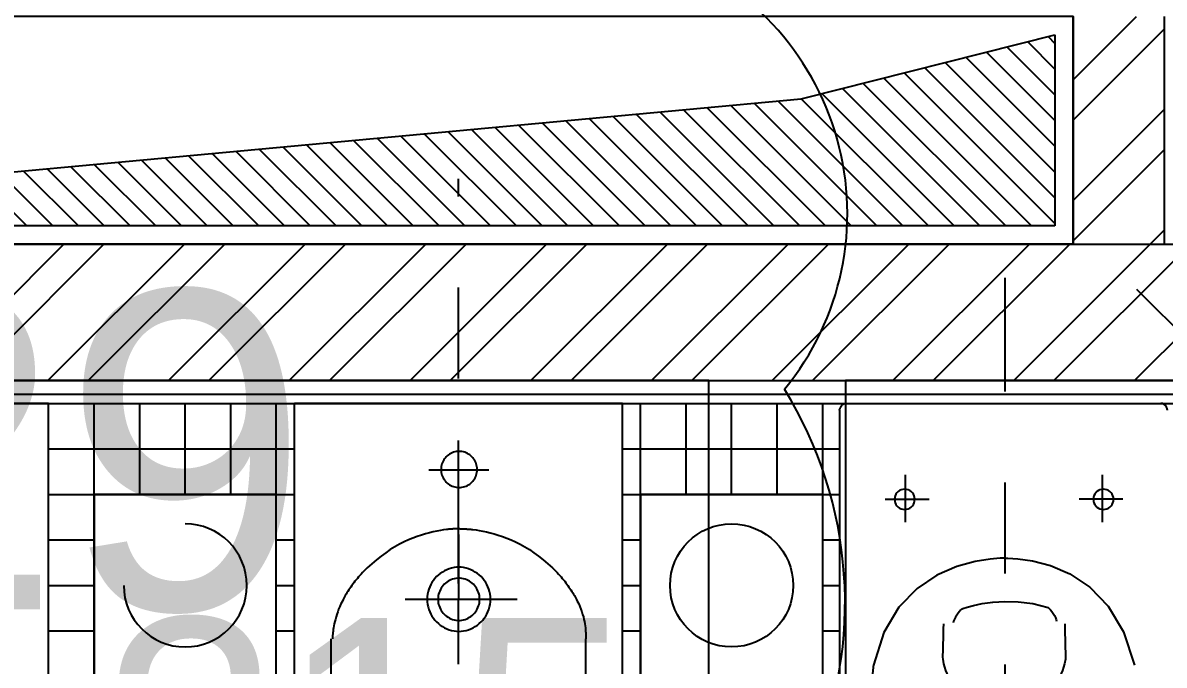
# Model space of a CAD drawing. Extents: x -1.8 to 45.6, y -22.6 to 61.5.
# Drawn here: x 28.465 to 29.718, y 12.137 to 12.843 of the extents above; entities that cross this region are included whole.
import ezdxf
from ezdxf.enums import TextEntityAlignment as Align

# ---------------------------------------------------------------- set-up
doc = ezdxf.new("R2010")
doc.units = 0
doc.header["$MEASUREMENT"] = 0
doc.linetypes.add('CENTER', pattern=[2, 1.25, -0.25, 0.25, -0.25])
doc.linetypes.add('DASHDOTX2', pattern=[50.8, 25.4, -12.7, 0, -12.7])
doc.layers.get('0').update_dxf_attribs({"linetype": 'CONTINUOUS'})
for name, color, linetype in [('A-AREAS', 6, 'CONTINUOUS'), ('A-AREAS-TXT', 6, 'CONTINUOUS'), ('A-AXIS-SANITARY', 10, 'DASHDOTX2'), ('a-dim', 3, 'CONTINUOUS'), ('A-FLOR-PFIX', 61, 'CONTINUOUS'), ('A-HATCH-WALL', 8, 'CONTINUOUS'), ('A-PROJ-TIL-BATH', 8, 'CONTINUOUS'), ('A-SECT-TILE', 12, 'CONTINUOUS'), ('a-shaft', 251, 'CONTINUOUS'), ('A-WALL', 4, 'CONTINUOUS'), ('S-2ND-3RD-4-5-6TH$0$A-SHAFT 2-3-4-5-6', 8, 'CONTINUOUS')]:
    doc.layers.add(name, color=color, linetype=linetype)
doc.styles.add('A100-STEXT', font='arial.ttf', dxfattribs={"height": 0.25})

# ---------------------------------------------------------------- blocks, each defined once
blk = doc.blocks.new('_OBLIQUE')
at = {"color": 0, "linetype": 'ByBlock'}
blk.add_line((-0.5, -0.5), (0.5, 0.5), dxfattribs=at)

msp = doc.modelspace()

# ---------------------------------------------------------------- linework, layer by layer
for p, q in [((28.76337, 12.05067), (28.76337, 12.425)), ((29.12337, 12.425), (28.76337, 12.425)), ((28.76337, 12.05067), (28.76337, 12.425)), ((29.12337, 12.425), (28.76337, 12.425)), ((29.12337, 12.05067), (29.12337, 12.425)), ((29.12337, 12.05067), (29.12337, 12.425)), ((28.94337, 12.32244), (28.94337, 12.38418)), ((28.94337, 12.32244), (28.94337, 12.38418)), ((28.97688, 12.35155), (28.91074, 12.35155)), ((28.97688, 12.35155), (28.91074, 12.35155)), ((28.94337, 12.28113), (28.94337, 12.20978)), ((28.94337, 12.28113), (28.94337, 12.20978)), ((28.88493, 12.20978), (29.00771, 12.20978)), ((28.88493, 12.20978), (29.00771, 12.20978)), ((28.94337, 12.13844), (28.94337, 12.20978)), ((28.94337, 12.13844), (28.94337, 12.20978)), ((28.8036, 12.05067), (28.8036, 12.16623)), ((28.8036, 12.05067), (28.8036, 12.16623)), ((29.08314, 12.05067), (29.08314, 12.16623)), ((29.08314, 12.05067), (29.08314, 12.16623))]:
    msp.add_line(p, q)
for points in [[(28.94406, 12.37225), (28.94243, 12.37219), (28.94084, 12.37199), (28.93929, 12.37168), (28.93779, 12.37124), (28.93634, 12.3707), (28.93494, 12.37004), (28.93361, 12.36928), (28.93235, 12.36843), (28.93115, 12.36748), (28.93004, 12.36645), (28.929, 12.36533), (28.92806, 12.36414), (28.9272, 12.36287), (28.92644, 12.36154), (28.92579, 12.36015), (28.92524, 12.35869), (28.92481, 12.35719), (28.92449, 12.35564), (28.9243, 12.35405), (28.92423, 12.35243)], [(28.94406, 12.37225), (28.94243, 12.37219), (28.94084, 12.37199), (28.93929, 12.37168), (28.93779, 12.37124), (28.93634, 12.3707), (28.93494, 12.37004), (28.93361, 12.36928), (28.93235, 12.36843), (28.93115, 12.36748), (28.93004, 12.36645), (28.929, 12.36533), (28.92806, 12.36414), (28.9272, 12.36287), (28.92644, 12.36154), (28.92579, 12.36015), (28.92524, 12.35869), (28.92481, 12.35719), (28.92449, 12.35564), (28.9243, 12.35405), (28.92423, 12.35243)], [(28.96388, 12.35243), (28.96382, 12.35405), (28.96362, 12.35564), (28.9633, 12.35719), (28.96287, 12.35869), (28.96232, 12.36015), (28.96167, 12.36154), (28.96091, 12.36287), (28.96006, 12.36414), (28.95911, 12.36533), (28.95807, 12.36645), (28.95696, 12.36748), (28.95576, 12.36843), (28.9545, 12.36928), (28.95317, 12.37004), (28.95177, 12.3707), (28.95032, 12.37124), (28.94882, 12.37168), (28.94727, 12.37199), (28.94568, 12.37219), (28.94406, 12.37225)], [(28.96388, 12.35243), (28.96382, 12.35405), (28.96362, 12.35564), (28.9633, 12.35719), (28.96287, 12.35869), (28.96232, 12.36015), (28.96167, 12.36154), (28.96091, 12.36287), (28.96006, 12.36414), (28.95911, 12.36533), (28.95807, 12.36645), (28.95696, 12.36748), (28.95576, 12.36843), (28.9545, 12.36928), (28.95317, 12.37004), (28.95177, 12.3707), (28.95032, 12.37124), (28.94882, 12.37168), (28.94727, 12.37199), (28.94568, 12.37219), (28.94406, 12.37225)], [(28.92423, 12.35243), (28.9243, 12.3508), (28.92449, 12.34921), (28.92481, 12.34766), (28.92524, 12.34616), (28.92579, 12.34471), (28.92644, 12.34332), (28.9272, 12.34199), (28.92806, 12.34072), (28.929, 12.33953), (28.93004, 12.33841), (28.93115, 12.33738), (28.93235, 12.33643), (28.93361, 12.33557), (28.93494, 12.33482), (28.93634, 12.33416), (28.93779, 12.33361), (28.93929, 12.33318), (28.94084, 12.33286), (28.94243, 12.33267), (28.94406, 12.3326)], [(28.92423, 12.35243), (28.9243, 12.3508), (28.92449, 12.34921), (28.92481, 12.34766), (28.92524, 12.34616), (28.92579, 12.34471), (28.92644, 12.34332), (28.9272, 12.34199), (28.92806, 12.34072), (28.929, 12.33953), (28.93004, 12.33841), (28.93115, 12.33738), (28.93235, 12.33643), (28.93361, 12.33557), (28.93494, 12.33482), (28.93634, 12.33416), (28.93779, 12.33361), (28.93929, 12.33318), (28.94084, 12.33286), (28.94243, 12.33267), (28.94406, 12.3326)], [(28.94406, 12.3326), (28.94568, 12.33267), (28.94727, 12.33286), (28.94882, 12.33318), (28.95032, 12.33361), (28.95177, 12.33416), (28.95317, 12.33482), (28.9545, 12.33557), (28.95576, 12.33643), (28.95696, 12.33738), (28.95807, 12.33841), (28.95911, 12.33953), (28.96006, 12.34072), (28.96091, 12.34199), (28.96167, 12.34332), (28.96232, 12.34471), (28.96287, 12.34616), (28.9633, 12.34766), (28.96362, 12.34921), (28.96382, 12.3508), (28.96388, 12.35243)], [(28.94406, 12.3326), (28.94568, 12.33267), (28.94727, 12.33286), (28.94882, 12.33318), (28.95032, 12.33361), (28.95177, 12.33416), (28.95317, 12.33482), (28.9545, 12.33557), (28.95576, 12.33643), (28.95696, 12.33738), (28.95807, 12.33841), (28.95911, 12.33953), (28.96006, 12.34072), (28.96091, 12.34199), (28.96167, 12.34332), (28.96232, 12.34471), (28.96287, 12.34616), (28.9633, 12.34766), (28.96362, 12.34921), (28.96382, 12.3508), (28.96388, 12.35243)], [(28.93044, 12.28642), (28.9271, 12.28599), (28.92352, 12.28544), (28.91974, 12.28476), (28.91576, 12.28393), (28.91159, 12.28293), (28.90727, 12.28175), (28.90279, 12.28039), (28.89818, 12.27882), (28.89345, 12.27703), (28.88862, 12.27501), (28.8837, 12.27275), (28.87871, 12.27023), (28.87366, 12.26743), (28.86857, 12.26435), (28.86346, 12.26097), (28.85834, 12.25728), (28.85322, 12.25326), (28.84813, 12.2489), (28.84307, 12.24419), (28.83806, 12.23911)], [(28.93044, 12.28642), (28.9271, 12.28599), (28.92352, 12.28544), (28.91974, 12.28476), (28.91576, 12.28393), (28.91159, 12.28293), (28.90727, 12.28175), (28.90279, 12.28039), (28.89818, 12.27882), (28.89345, 12.27703), (28.88862, 12.27501), (28.8837, 12.27275), (28.87871, 12.27023), (28.87366, 12.26743), (28.86857, 12.26435), (28.86346, 12.26097), (28.85834, 12.25728), (28.85322, 12.25326), (28.84813, 12.2489), (28.84307, 12.24419), (28.83806, 12.23911)], [(28.9449, 12.28713), (28.94467, 12.28714), (28.94438, 12.28715), (28.94403, 12.28716), (28.94362, 12.28717), (28.94316, 12.28718), (28.94265, 12.28718), (28.94209, 12.28718), (28.94147, 12.28717), (28.9408, 12.28716), (28.94009, 12.28714), (28.93932, 12.28711), (28.93851, 12.28708), (28.93766, 12.28703), (28.93675, 12.28698), (28.93581, 12.28692), (28.93482, 12.28684), (28.93378, 12.28676), (28.93271, 12.28666), (28.9316, 12.28654), (28.93044, 12.28642)], [(28.9449, 12.28713), (28.94467, 12.28714), (28.94438, 12.28715), (28.94403, 12.28716), (28.94362, 12.28717), (28.94316, 12.28718), (28.94265, 12.28718), (28.94209, 12.28718), (28.94147, 12.28717), (28.9408, 12.28716), (28.94009, 12.28714), (28.93932, 12.28711), (28.93851, 12.28708), (28.93766, 12.28703), (28.93675, 12.28698), (28.93581, 12.28692), (28.93482, 12.28684), (28.93378, 12.28676), (28.93271, 12.28666), (28.9316, 12.28654), (28.93044, 12.28642)], [(28.9449, 12.28713), (28.94514, 12.28714), (28.94543, 12.28715), (28.94578, 12.28716), (28.94618, 12.28717), (28.94664, 12.28718), (28.94715, 12.28718), (28.94772, 12.28718), (28.94833, 12.28717), (28.949, 12.28716), (28.94971, 12.28714), (28.95048, 12.28711), (28.95129, 12.28708), (28.95215, 12.28703), (28.95305, 12.28698), (28.954, 12.28692), (28.95499, 12.28684), (28.95602, 12.28676), (28.95709, 12.28666), (28.95821, 12.28654), (28.95936, 12.28642)], [(28.9449, 12.28713), (28.94514, 12.28714), (28.94543, 12.28715), (28.94578, 12.28716), (28.94618, 12.28717), (28.94664, 12.28718), (28.94715, 12.28718), (28.94772, 12.28718), (28.94833, 12.28717), (28.949, 12.28716), (28.94971, 12.28714), (28.95048, 12.28711), (28.95129, 12.28708), (28.95215, 12.28703), (28.95305, 12.28698), (28.954, 12.28692), (28.95499, 12.28684), (28.95602, 12.28676), (28.95709, 12.28666), (28.95821, 12.28654), (28.95936, 12.28642)], [(28.95936, 12.28642), (28.96271, 12.28599), (28.96628, 12.28544), (28.97006, 12.28476), (28.97405, 12.28393), (28.97821, 12.28293), (28.98254, 12.28175), (28.98701, 12.28039), (28.99162, 12.27882), (28.99635, 12.27703), (29.00118, 12.27501), (29.0061, 12.27275), (29.01109, 12.27023), (29.01614, 12.26743), (29.02123, 12.26435), (29.02634, 12.26097), (29.03147, 12.25728), (29.03658, 12.25326), (29.04168, 12.2489), (29.04674, 12.24419), (29.05174, 12.23911)], [(28.95936, 12.28642), (28.96271, 12.28599), (28.96628, 12.28544), (28.97006, 12.28476), (28.97405, 12.28393), (28.97821, 12.28293), (28.98254, 12.28175), (28.98701, 12.28039), (28.99162, 12.27882), (28.99635, 12.27703), (29.00118, 12.27501), (29.0061, 12.27275), (29.01109, 12.27023), (29.01614, 12.26743), (29.02123, 12.26435), (29.02634, 12.26097), (29.03147, 12.25728), (29.03658, 12.25326), (29.04168, 12.2489), (29.04674, 12.24419), (29.05174, 12.23911)], [(28.83806, 12.23911), (28.83657, 12.23751), (28.83512, 12.23591), (28.83372, 12.23431), (28.83235, 12.23271), (28.83103, 12.23111), (28.82976, 12.22952), (28.82852, 12.22793), (28.82732, 12.22635), (28.82616, 12.22477), (28.82505, 12.2232), (28.82397, 12.22163), (28.82293, 12.22007), (28.82192, 12.21851), (28.82096, 12.21697), (28.82002, 12.21543), (28.81913, 12.2139), (28.81827, 12.21238), (28.81744, 12.21087), (28.81665, 12.20937), (28.81589, 12.20788)], [(28.83806, 12.23911), (28.83657, 12.23751), (28.83512, 12.23591), (28.83372, 12.23431), (28.83235, 12.23271), (28.83103, 12.23111), (28.82976, 12.22952), (28.82852, 12.22793), (28.82732, 12.22635), (28.82616, 12.22477), (28.82505, 12.2232), (28.82397, 12.22163), (28.82293, 12.22007), (28.82192, 12.21851), (28.82096, 12.21697), (28.82002, 12.21543), (28.81913, 12.2139), (28.81827, 12.21238), (28.81744, 12.21087), (28.81665, 12.20937), (28.81589, 12.20788)], [(28.94425, 12.245), (28.94136, 12.24489), (28.93853, 12.24454), (28.93578, 12.24398), (28.93311, 12.24321), (28.93054, 12.24224), (28.92806, 12.24107), (28.92569, 12.23973), (28.92344, 12.23821), (28.92132, 12.23653), (28.91934, 12.23469), (28.9175, 12.2327), (28.91582, 12.23058), (28.9143, 12.22833), (28.91295, 12.22597), (28.91179, 12.22349), (28.91082, 12.22091), (28.91005, 12.21824), (28.90948, 12.21549), (28.90914, 12.21267), (28.90902, 12.20978)], [(28.94425, 12.245), (28.94136, 12.24489), (28.93853, 12.24454), (28.93578, 12.24398), (28.93311, 12.24321), (28.93054, 12.24224), (28.92806, 12.24107), (28.92569, 12.23973), (28.92344, 12.23821), (28.92132, 12.23653), (28.91934, 12.23469), (28.9175, 12.2327), (28.91582, 12.23058), (28.9143, 12.22833), (28.91295, 12.22597), (28.91179, 12.22349), (28.91082, 12.22091), (28.91005, 12.21824), (28.90948, 12.21549), (28.90914, 12.21267), (28.90902, 12.20978)], [(28.94425, 12.23305), (28.94234, 12.23298), (28.94047, 12.23275), (28.93865, 12.23238), (28.93689, 12.23187), (28.93519, 12.23122), (28.93355, 12.23046), (28.93199, 12.22957), (28.9305, 12.22856), (28.9291, 12.22745), (28.92779, 12.22624), (28.92658, 12.22493), (28.92546, 12.22352), (28.92446, 12.22204), (28.92357, 12.22048), (28.9228, 12.21884), (28.92216, 12.21714), (28.92165, 12.21537), (28.92128, 12.21356), (28.92105, 12.21169), (28.92097, 12.20978)], [(28.94425, 12.23305), (28.94234, 12.23298), (28.94047, 12.23275), (28.93865, 12.23238), (28.93689, 12.23187), (28.93519, 12.23122), (28.93355, 12.23046), (28.93199, 12.22957), (28.9305, 12.22856), (28.9291, 12.22745), (28.92779, 12.22624), (28.92658, 12.22493), (28.92546, 12.22352), (28.92446, 12.22204), (28.92357, 12.22048), (28.9228, 12.21884), (28.92216, 12.21714), (28.92165, 12.21537), (28.92128, 12.21356), (28.92105, 12.21169), (28.92097, 12.20978)], [(28.97859, 12.20978), (28.97848, 12.21267), (28.97813, 12.21549), (28.97757, 12.21824), (28.9768, 12.22091), (28.97582, 12.22349), (28.97466, 12.22597), (28.97331, 12.22833), (28.9718, 12.23058), (28.97011, 12.2327), (28.96828, 12.23469), (28.96629, 12.23653), (28.96417, 12.23821), (28.96192, 12.23973), (28.95956, 12.24107), (28.95708, 12.24224), (28.9545, 12.24321), (28.95183, 12.24398), (28.94908, 12.24454), (28.94626, 12.24489), (28.94337, 12.245)], [(28.97859, 12.20978), (28.97848, 12.21267), (28.97813, 12.21549), (28.97757, 12.21824), (28.9768, 12.22091), (28.97582, 12.22349), (28.97466, 12.22597), (28.97331, 12.22833), (28.9718, 12.23058), (28.97011, 12.2327), (28.96828, 12.23469), (28.96629, 12.23653), (28.96417, 12.23821), (28.96192, 12.23973), (28.95956, 12.24107), (28.95708, 12.24224), (28.9545, 12.24321), (28.95183, 12.24398), (28.94908, 12.24454), (28.94626, 12.24489), (28.94337, 12.245)], [(28.96664, 12.20978), (28.96656, 12.21169), (28.96634, 12.21356), (28.96596, 12.21537), (28.96545, 12.21714), (28.96481, 12.21884), (28.96404, 12.22048), (28.96315, 12.22204), (28.96215, 12.22352), (28.96104, 12.22493), (28.95982, 12.22624), (28.95851, 12.22745), (28.95711, 12.22856), (28.95563, 12.22957), (28.95406, 12.23046), (28.95243, 12.23122), (28.95072, 12.23187), (28.94896, 12.23238), (28.94714, 12.23275), (28.94528, 12.23298), (28.94337, 12.23305)], [(28.96664, 12.20978), (28.96656, 12.21169), (28.96634, 12.21356), (28.96596, 12.21537), (28.96545, 12.21714), (28.96481, 12.21884), (28.96404, 12.22048), (28.96315, 12.22204), (28.96215, 12.22352), (28.96104, 12.22493), (28.95982, 12.22624), (28.95851, 12.22745), (28.95711, 12.22856), (28.95563, 12.22957), (28.95406, 12.23046), (28.95243, 12.23122), (28.95072, 12.23187), (28.94896, 12.23238), (28.94714, 12.23275), (28.94528, 12.23298), (28.94337, 12.23305)], [(29.05174, 12.23911), (29.05323, 12.23751), (29.05468, 12.23591), (29.05609, 12.23431), (29.05745, 12.23271), (29.05877, 12.23111), (29.06005, 12.22952), (29.06129, 12.22793), (29.06248, 12.22635), (29.06364, 12.22477), (29.06476, 12.2232), (29.06584, 12.22163), (29.06688, 12.22007), (29.06788, 12.21851), (29.06885, 12.21697), (29.06978, 12.21543), (29.07067, 12.2139), (29.07153, 12.21238), (29.07236, 12.21087), (29.07315, 12.20937), (29.07391, 12.20788)], [(29.05174, 12.23911), (29.05323, 12.23751), (29.05468, 12.23591), (29.05609, 12.23431), (29.05745, 12.23271), (29.05877, 12.23111), (29.06005, 12.22952), (29.06129, 12.22793), (29.06248, 12.22635), (29.06364, 12.22477), (29.06476, 12.2232), (29.06584, 12.22163), (29.06688, 12.22007), (29.06788, 12.21851), (29.06885, 12.21697), (29.06978, 12.21543), (29.07067, 12.2139), (29.07153, 12.21238), (29.07236, 12.21087), (29.07315, 12.20937), (29.07391, 12.20788)], [(28.81589, 12.20788), (28.8144, 12.20477), (28.81304, 12.20172), (28.81183, 12.19875), (28.81075, 12.19586), (28.80979, 12.19306), (28.80894, 12.19035), (28.80821, 12.18775), (28.80758, 12.18525), (28.80703, 12.18287), (28.80658, 12.18061), (28.8062, 12.17848), (28.8059, 12.17648), (28.80566, 12.17463), (28.80547, 12.17293), (28.80534, 12.17138), (28.80524, 12.17), (28.80518, 12.16878), (28.80515, 12.16774), (28.80513, 12.16689), (28.80513, 12.16623)], [(28.81589, 12.20788), (28.8144, 12.20477), (28.81304, 12.20172), (28.81183, 12.19875), (28.81075, 12.19586), (28.80979, 12.19306), (28.80894, 12.19035), (28.80821, 12.18775), (28.80758, 12.18525), (28.80703, 12.18287), (28.80658, 12.18061), (28.8062, 12.17848), (28.8059, 12.17648), (28.80566, 12.17463), (28.80547, 12.17293), (28.80534, 12.17138), (28.80524, 12.17), (28.80518, 12.16878), (28.80515, 12.16774), (28.80513, 12.16689), (28.80513, 12.16623)], [(28.90902, 12.20978), (28.90914, 12.20689), (28.90948, 12.20407), (28.91005, 12.20132), (28.91082, 12.19865), (28.91179, 12.19607), (28.91295, 12.19359), (28.9143, 12.19123), (28.91582, 12.18898), (28.9175, 12.18686), (28.91934, 12.18487), (28.92132, 12.18304), (28.92344, 12.18135), (28.92569, 12.17983), (28.92806, 12.17849), (28.93054, 12.17732), (28.93311, 12.17635), (28.93578, 12.17558), (28.93853, 12.17502), (28.94136, 12.17467), (28.94425, 12.17456)], [(28.90902, 12.20978), (28.90914, 12.20689), (28.90948, 12.20407), (28.91005, 12.20132), (28.91082, 12.19865), (28.91179, 12.19607), (28.91295, 12.19359), (28.9143, 12.19123), (28.91582, 12.18898), (28.9175, 12.18686), (28.91934, 12.18487), (28.92132, 12.18304), (28.92344, 12.18135), (28.92569, 12.17983), (28.92806, 12.17849), (28.93054, 12.17732), (28.93311, 12.17635), (28.93578, 12.17558), (28.93853, 12.17502), (28.94136, 12.17467), (28.94425, 12.17456)], [(28.92097, 12.20978), (28.92105, 12.20787), (28.92128, 12.20601), (28.92165, 12.20419), (28.92216, 12.20242), (28.9228, 12.20072), (28.92357, 12.19909), (28.92446, 12.19752), (28.92546, 12.19604), (28.92658, 12.19463), (28.92779, 12.19332), (28.9291, 12.19211), (28.9305, 12.191), (28.93199, 12.18999), (28.93355, 12.18911), (28.93519, 12.18834), (28.93689, 12.18769), (28.93865, 12.18718), (28.94047, 12.18681), (28.94234, 12.18658), (28.94425, 12.18651)], [(28.92097, 12.20978), (28.92105, 12.20787), (28.92128, 12.20601), (28.92165, 12.20419), (28.92216, 12.20242), (28.9228, 12.20072), (28.92357, 12.19909), (28.92446, 12.19752), (28.92546, 12.19604), (28.92658, 12.19463), (28.92779, 12.19332), (28.9291, 12.19211), (28.9305, 12.191), (28.93199, 12.18999), (28.93355, 12.18911), (28.93519, 12.18834), (28.93689, 12.18769), (28.93865, 12.18718), (28.94047, 12.18681), (28.94234, 12.18658), (28.94425, 12.18651)], [(28.94337, 12.18651), (28.94528, 12.18658), (28.94714, 12.18681), (28.94896, 12.18718), (28.95072, 12.18769), (28.95243, 12.18834), (28.95406, 12.18911), (28.95563, 12.18999), (28.95711, 12.191), (28.95851, 12.19211), (28.95982, 12.19332), (28.96104, 12.19463), (28.96215, 12.19604), (28.96315, 12.19752), (28.96404, 12.19909), (28.96481, 12.20072), (28.96545, 12.20242), (28.96596, 12.20419), (28.96634, 12.20601), (28.96656, 12.20787), (28.96664, 12.20978)], [(28.94337, 12.17456), (28.94626, 12.17467), (28.94908, 12.17502), (28.95183, 12.17558), (28.9545, 12.17635), (28.95708, 12.17732), (28.95956, 12.17849), (28.96192, 12.17983), (28.96417, 12.18135), (28.96629, 12.18304), (28.96828, 12.18487), (28.97011, 12.18686), (28.9718, 12.18898), (28.97331, 12.19123), (28.97466, 12.19359), (28.97582, 12.19607), (28.9768, 12.19865), (28.97757, 12.20132), (28.97813, 12.20407), (28.97848, 12.20689), (28.97859, 12.20978)], [(28.94337, 12.18651), (28.94528, 12.18658), (28.94714, 12.18681), (28.94896, 12.18718), (28.95072, 12.18769), (28.95243, 12.18834), (28.95406, 12.18911), (28.95563, 12.18999), (28.95711, 12.191), (28.95851, 12.19211), (28.95982, 12.19332), (28.96104, 12.19463), (28.96215, 12.19604), (28.96315, 12.19752), (28.96404, 12.19909), (28.96481, 12.20072), (28.96545, 12.20242), (28.96596, 12.20419), (28.96634, 12.20601), (28.96656, 12.20787), (28.96664, 12.20978)], [(28.94337, 12.17456), (28.94626, 12.17467), (28.94908, 12.17502), (28.95183, 12.17558), (28.9545, 12.17635), (28.95708, 12.17732), (28.95956, 12.17849), (28.96192, 12.17983), (28.96417, 12.18135), (28.96629, 12.18304), (28.96828, 12.18487), (28.97011, 12.18686), (28.9718, 12.18898), (28.97331, 12.19123), (28.97466, 12.19359), (28.97582, 12.19607), (28.9768, 12.19865), (28.97757, 12.20132), (28.97813, 12.20407), (28.97848, 12.20689), (28.97859, 12.20978)], [(29.07391, 12.20788), (29.0754, 12.20477), (29.07672, 12.20172), (29.07788, 12.19875), (29.0789, 12.19586), (29.07978, 12.19306), (29.08053, 12.19035), (29.08116, 12.18775), (29.08169, 12.18525), (29.08212, 12.18287), (29.08246, 12.18061), (29.08272, 12.17848), (29.08291, 12.17648), (29.08304, 12.17463), (29.08313, 12.17293), (29.08317, 12.17138), (29.08319, 12.17), (29.08318, 12.16878), (29.08317, 12.16774), (29.08315, 12.16689), (29.08314, 12.16623)], [(29.07391, 12.20788), (29.0754, 12.20477), (29.07672, 12.20172), (29.07788, 12.19875), (29.0789, 12.19586), (29.07978, 12.19306), (29.08053, 12.19035), (29.08116, 12.18775), (29.08169, 12.18525), (29.08212, 12.18287), (29.08246, 12.18061), (29.08272, 12.17848), (29.08291, 12.17648), (29.08304, 12.17463), (29.08313, 12.17293), (29.08317, 12.17138), (29.08319, 12.17), (29.08318, 12.16878), (29.08317, 12.16774), (29.08315, 12.16689), (29.08314, 12.16623)]]:
    msp.add_lwpolyline(points)
for points in [[(28.54337, 12.125), (28.74337, 12.125), (28.74337, 12.325), (28.54337, 12.325)], [(28.54337, 12.125), (28.74337, 12.125), (28.74337, 12.325), (28.54337, 12.325)], [(29.14337, 12.125), (29.34337, 12.125), (29.34337, 12.325), (29.14337, 12.325)], [(29.14337, 12.125), (29.34337, 12.125), (29.34337, 12.325), (29.14337, 12.325)]]:
    msp.add_lwpolyline(points, close=True)
for points in [[(29.36196, 12.4176, 0), (29.362, 12.41785, 0), (29.36215, 12.41853, 0), (29.36244, 12.41952, 0), (29.36291, 12.42068, 0), (29.36361, 12.42191, 0), (29.36456, 12.42308, 0), (29.36582, 12.42407, 0), (29.3674, 12.42475, 0), (29.36936, 12.425, 0)], [(29.36196, 12.4176, 0), (29.362, 12.41785, 0), (29.36215, 12.41853, 0), (29.36244, 12.41952, 0), (29.36291, 12.42068, 0), (29.36361, 12.42191, 0), (29.36456, 12.42308, 0), (29.36582, 12.42407, 0), (29.3674, 12.42475, 0), (29.36936, 12.425, 0)], [(29.36936, 12.425, 0), (29.3812, 12.425, 0), (29.41293, 12.425, 0), (29.45886, 12.425, 0), (29.51331, 12.425, 0), (29.57061, 12.425, 0), (29.62506, 12.425, 0), (29.671, 12.425, 0), (29.70272, 12.425, 0), (29.71456, 12.425, 0)], [(29.36936, 12.425, 0), (29.3812, 12.425, 0), (29.41293, 12.425, 0), (29.45886, 12.425, 0), (29.51331, 12.425, 0), (29.57061, 12.425, 0), (29.62506, 12.425, 0), (29.671, 12.425, 0), (29.70272, 12.425, 0), (29.71456, 12.425, 0)], [(29.72196, 12.4176, 0), (29.72192, 12.41785, 0), (29.72177, 12.41853, 0), (29.72148, 12.41952, 0), (29.72101, 12.42068, 0), (29.72031, 12.42191, 0), (29.71936, 12.42308, 0), (29.7181, 12.42407, 0), (29.71652, 12.42475, 0), (29.71456, 12.425, 0)], [(29.72196, 12.4176, 0), (29.72192, 12.41785, 0), (29.72177, 12.41853, 0), (29.72148, 12.41952, 0), (29.72101, 12.42068, 0), (29.72031, 12.42191, 0), (29.71936, 12.42308, 0), (29.7181, 12.42407, 0), (29.71652, 12.42475, 0), (29.71456, 12.425, 0)], [(29.36196, 12.4176, 0), (29.36196, 12.40523, 0), (29.36196, 12.37208, 0), (29.36196, 12.32408, 0), (29.36196, 12.26718, 0), (29.36196, 12.20731, 0), (29.36196, 12.15041, 0), (29.36196, 12.10241, 0), (29.36196, 12.06926, 0), (29.36196, 12.05689, 0)], [(29.36196, 12.4176, 0), (29.36196, 12.40523, 0), (29.36196, 12.37208, 0), (29.36196, 12.32408, 0), (29.36196, 12.26718, 0), (29.36196, 12.20731, 0), (29.36196, 12.15041, 0), (29.36196, 12.10241, 0), (29.36196, 12.06926, 0), (29.36196, 12.05689, 0)], [(29.43428, 12.29467, 0), (29.43428, 12.29645, 0), (29.43428, 12.30121, 0), (29.43428, 12.3081, 0), (29.43428, 12.31628, 0), (29.43428, 12.32488, 0), (29.43428, 12.33305, 0), (29.43428, 12.33994, 0), (29.43428, 12.34471, 0), (29.43428, 12.34648, 0)], [(29.43428, 12.29467, 0), (29.43428, 12.29645, 0), (29.43428, 12.30121, 0), (29.43428, 12.3081, 0), (29.43428, 12.31628, 0), (29.43428, 12.32488, 0), (29.43428, 12.33305, 0), (29.43428, 12.33994, 0), (29.43428, 12.34471, 0), (29.43428, 12.34648, 0)], [(29.65078, 12.29467, 0), (29.65078, 12.29645, 0), (29.65078, 12.30121, 0), (29.65078, 12.3081, 0), (29.65078, 12.31628, 0), (29.65078, 12.32488, 0), (29.65078, 12.33305, 0), (29.65078, 12.33994, 0), (29.65078, 12.34471, 0), (29.65078, 12.34648, 0)], [(29.65078, 12.29467, 0), (29.65078, 12.29645, 0), (29.65078, 12.30121, 0), (29.65078, 12.3081, 0), (29.65078, 12.31628, 0), (29.65078, 12.32488, 0), (29.65078, 12.33305, 0), (29.65078, 12.33994, 0), (29.65078, 12.34471, 0), (29.65078, 12.34648, 0)], [(29.43335, 12.33075, 0), (29.43136, 12.33057, 0), (29.42948, 12.33006, 0), (29.42775, 12.32924, 0), (29.4262, 12.32814, 0), (29.42486, 12.3268, 0), (29.42377, 12.32525, 0), (29.42295, 12.32352, 0), (29.42243, 12.32165, 0), (29.42225, 12.31965, 0), (29.42225, 12.31965, 0), (29.42243, 12.31766, 0), (29.42295, 12.31578, 0), (29.42377, 12.31405, 0), (29.42486, 12.3125, 0), (29.4262, 12.31116, 0), (29.42775, 12.31006, 0), (29.42948, 12.30924, 0), (29.43136, 12.30873, 0), (29.43335, 12.30855, 0), (29.43335, 12.30855, 0), (29.43535, 12.30873, 0), (29.43723, 12.30924, 0), (29.43896, 12.31006, 0), (29.44051, 12.31116, 0), (29.44185, 12.3125, 0), (29.44294, 12.31405, 0), (29.44376, 12.31578, 0), (29.44428, 12.31766, 0), (29.44446, 12.31965, 0), (29.44446, 12.31965, 0), (29.44428, 12.32165, 0), (29.44376, 12.32352, 0), (29.44294, 12.32525, 0), (29.44185, 12.3268, 0), (29.44051, 12.32814, 0), (29.43896, 12.32924, 0), (29.43723, 12.33006, 0), (29.43535, 12.33057, 0), (29.43335, 12.33075, 0)], [(29.43335, 12.33075, 0), (29.43136, 12.33057, 0), (29.42948, 12.33006, 0), (29.42775, 12.32924, 0), (29.4262, 12.32814, 0), (29.42486, 12.3268, 0), (29.42377, 12.32525, 0), (29.42295, 12.32352, 0), (29.42243, 12.32165, 0), (29.42225, 12.31965, 0), (29.42225, 12.31965, 0), (29.42243, 12.31766, 0), (29.42295, 12.31578, 0), (29.42377, 12.31405, 0), (29.42486, 12.3125, 0), (29.4262, 12.31116, 0), (29.42775, 12.31006, 0), (29.42948, 12.30924, 0), (29.43136, 12.30873, 0), (29.43335, 12.30855, 0), (29.43335, 12.30855, 0), (29.43535, 12.30873, 0), (29.43723, 12.30924, 0), (29.43896, 12.31006, 0), (29.44051, 12.31116, 0), (29.44185, 12.3125, 0), (29.44294, 12.31405, 0), (29.44376, 12.31578, 0), (29.44428, 12.31766, 0), (29.44446, 12.31965, 0), (29.44446, 12.31965, 0), (29.44428, 12.32165, 0), (29.44376, 12.32352, 0), (29.44294, 12.32525, 0), (29.44185, 12.3268, 0), (29.44051, 12.32814, 0), (29.43896, 12.32924, 0), (29.43723, 12.33006, 0), (29.43535, 12.33057, 0), (29.43335, 12.33075, 0)], [(29.6517, 12.33075, 0), (29.64971, 12.33057, 0), (29.64783, 12.33006, 0), (29.6461, 12.32924, 0), (29.64455, 12.32814, 0), (29.64321, 12.3268, 0), (29.64212, 12.32525, 0), (29.6413, 12.32352, 0), (29.64078, 12.32165, 0), (29.6406, 12.31965, 0), (29.6406, 12.31965, 0), (29.64078, 12.31766, 0), (29.6413, 12.31578, 0), (29.64212, 12.31405, 0), (29.64321, 12.3125, 0), (29.64455, 12.31116, 0), (29.6461, 12.31006, 0), (29.64783, 12.30924, 0), (29.64971, 12.30873, 0), (29.6517, 12.30855, 0), (29.6517, 12.30855, 0), (29.6537, 12.30873, 0), (29.65558, 12.30924, 0), (29.65731, 12.31006, 0), (29.65886, 12.31116, 0), (29.6602, 12.3125, 0), (29.66129, 12.31405, 0), (29.66211, 12.31578, 0), (29.66263, 12.31766, 0), (29.66281, 12.31965, 0), (29.66281, 12.31965, 0), (29.66263, 12.32165, 0), (29.66211, 12.32352, 0), (29.66129, 12.32525, 0), (29.6602, 12.3268, 0), (29.65886, 12.32814, 0), (29.65731, 12.32924, 0), (29.65558, 12.33006, 0), (29.6537, 12.33057, 0), (29.6517, 12.33075, 0)], [(29.6517, 12.33075, 0), (29.64971, 12.33057, 0), (29.64783, 12.33006, 0), (29.6461, 12.32924, 0), (29.64455, 12.32814, 0), (29.64321, 12.3268, 0), (29.64212, 12.32525, 0), (29.6413, 12.32352, 0), (29.64078, 12.32165, 0), (29.6406, 12.31965, 0), (29.6406, 12.31965, 0), (29.64078, 12.31766, 0), (29.6413, 12.31578, 0), (29.64212, 12.31405, 0), (29.64321, 12.3125, 0), (29.64455, 12.31116, 0), (29.6461, 12.31006, 0), (29.64783, 12.30924, 0), (29.64971, 12.30873, 0), (29.6517, 12.30855, 0), (29.6517, 12.30855, 0), (29.6537, 12.30873, 0), (29.65558, 12.30924, 0), (29.65731, 12.31006, 0), (29.65886, 12.31116, 0), (29.6602, 12.3125, 0), (29.66129, 12.31405, 0), (29.66211, 12.31578, 0), (29.66263, 12.31766, 0), (29.66281, 12.31965, 0), (29.66281, 12.31965, 0), (29.66263, 12.32165, 0), (29.66211, 12.32352, 0), (29.66129, 12.32525, 0), (29.6602, 12.3268, 0), (29.65886, 12.32814, 0), (29.65731, 12.32924, 0), (29.65558, 12.33006, 0), (29.6537, 12.33057, 0), (29.6517, 12.33075, 0)], [(29.41207, 12.31965, 0), (29.41372, 12.31965, 0), (29.41815, 12.31965, 0), (29.42455, 12.31965, 0), (29.43214, 12.31965, 0), (29.44012, 12.31965, 0), (29.44771, 12.31965, 0), (29.45411, 12.31965, 0), (29.45854, 12.31965, 0), (29.46019, 12.31965, 0)], [(29.41207, 12.31965, 0), (29.41372, 12.31965, 0), (29.41815, 12.31965, 0), (29.42455, 12.31965, 0), (29.43214, 12.31965, 0), (29.44012, 12.31965, 0), (29.44771, 12.31965, 0), (29.45411, 12.31965, 0), (29.45854, 12.31965, 0), (29.46019, 12.31965, 0)], [(29.67298, 12.31965, 0), (29.67133, 12.31965, 0), (29.66691, 12.31965, 0), (29.66051, 12.31965, 0), (29.65292, 12.31965, 0), (29.64494, 12.31965, 0), (29.63735, 12.31965, 0), (29.63094, 12.31965, 0), (29.62652, 12.31965, 0), (29.62487, 12.31965, 0)], [(29.67298, 12.31965, 0), (29.67133, 12.31965, 0), (29.66691, 12.31965, 0), (29.66051, 12.31965, 0), (29.65292, 12.31965, 0), (29.64494, 12.31965, 0), (29.63735, 12.31965, 0), (29.63094, 12.31965, 0), (29.62652, 12.31965, 0), (29.62487, 12.31965, 0)], [(29.54253, 12.25489, 0), (29.53841, 12.25484, 0), (29.52721, 12.25399, 0), (29.51071, 12.2513, 0), (29.49067, 12.24571, 0), (29.46885, 12.23616, 0), (29.44703, 12.2216, 0), (29.42695, 12.20099, 0), (29.4104, 12.17327, 0), (29.39912, 12.13738, 0)], [(29.54253, 12.25489, 0), (29.53841, 12.25484, 0), (29.52721, 12.25399, 0), (29.51071, 12.2513, 0), (29.49067, 12.24571, 0), (29.46885, 12.23616, 0), (29.44703, 12.2216, 0), (29.42695, 12.20099, 0), (29.4104, 12.17327, 0), (29.39912, 12.13738, 0)], [(29.54253, 12.25489, 0), (29.54655, 12.25495, 0), (29.55749, 12.25439, 0), (29.57366, 12.25206, 0), (29.59336, 12.24683, 0), (29.61492, 12.23756, 0), (29.63665, 12.22312, 0), (29.65685, 12.20237, 0), (29.67384, 12.17417, 0), (29.68594, 12.13738, 0)], [(29.54253, 12.25489, 0), (29.54655, 12.25495, 0), (29.55749, 12.25439, 0), (29.57366, 12.25206, 0), (29.59336, 12.24683, 0), (29.61492, 12.23756, 0), (29.63665, 12.22312, 0), (29.65685, 12.20237, 0), (29.67384, 12.17417, 0), (29.68594, 12.13738, 0)], [(29.49581, 12.19907, 0), (29.4955, 12.19872, 0), (29.49467, 12.19774, 0), (29.49348, 12.19626, 0), (29.49206, 12.19442, 0), (29.49057, 12.19233, 0), (29.48915, 12.19012, 0), (29.48795, 12.18792, 0), (29.48713, 12.18586, 0), (29.48682, 12.18406, 0)], [(29.49581, 12.19907, 0), (29.4955, 12.19872, 0), (29.49467, 12.19774, 0), (29.49348, 12.19626, 0), (29.49206, 12.19442, 0), (29.49057, 12.19233, 0), (29.48915, 12.19012, 0), (29.48795, 12.18792, 0), (29.48713, 12.18586, 0), (29.48682, 12.18406, 0)], [(29.49581, 12.19907, 0), (29.49737, 12.19965, 0), (29.50186, 12.20112, 0), (29.509, 12.20304, 0), (29.51849, 12.20502, 0), (29.53004, 12.20662, 0), (29.54337, 12.20743, 0), (29.55818, 12.20703, 0), (29.57419, 12.205, 0), (29.5911, 12.20092, 0)], [(29.49581, 12.19907, 0), (29.49737, 12.19965, 0), (29.50186, 12.20112, 0), (29.509, 12.20304, 0), (29.51849, 12.20502, 0), (29.53004, 12.20662, 0), (29.54337, 12.20743, 0), (29.55818, 12.20703, 0), (29.57419, 12.205, 0), (29.5911, 12.20092, 0)], [(29.5911, 12.20092, 0), (29.59141, 12.20057, 0), (29.59224, 12.19959, 0), (29.59343, 12.19811, 0), (29.59485, 12.19627, 0), (29.59634, 12.19418, 0), (29.59776, 12.19197, 0), (29.59896, 12.18977, 0), (29.59978, 12.18771, 0), (29.60009, 12.18592, 0)], [(29.5911, 12.20092, 0), (29.59141, 12.20057, 0), (29.59224, 12.19959, 0), (29.59343, 12.19811, 0), (29.59485, 12.19627, 0), (29.59634, 12.19418, 0), (29.59776, 12.19197, 0), (29.59896, 12.18977, 0), (29.59978, 12.18771, 0), (29.60009, 12.18592, 0)], [(29.47588, 12.18272, 0), (29.4758, 12.17732, 0), (29.4757, 12.17176, 0), (29.47557, 12.16624, 0), (29.47544, 12.16098, 0), (29.4753, 12.1562, 0), (29.47518, 12.1521, 0), (29.47508, 12.14891, 0), (29.47501, 12.14684, 0), (29.47499, 12.1461, 0), (29.47499, 12.1461, 0), (29.47521, 12.14417, 0), (29.47618, 12.13898, 0), (29.47838, 12.13147, 0), (29.4823, 12.12257, 0), (29.48841, 12.1132, 0), (29.49719, 12.1043, 0), (29.50913, 12.09679, 0), (29.5247, 12.0916, 0), (29.54438, 12.08966, 0)], [(29.47588, 12.18272, 0), (29.4758, 12.17732, 0), (29.4757, 12.17176, 0), (29.47557, 12.16624, 0), (29.47544, 12.16098, 0), (29.4753, 12.1562, 0), (29.47518, 12.1521, 0), (29.47508, 12.14891, 0), (29.47501, 12.14684, 0), (29.47499, 12.1461, 0), (29.47499, 12.1461, 0), (29.47521, 12.14417, 0), (29.47618, 12.13898, 0), (29.47838, 12.13147, 0), (29.4823, 12.12257, 0), (29.48841, 12.1132, 0), (29.49719, 12.1043, 0), (29.50913, 12.09679, 0), (29.5247, 12.0916, 0), (29.54438, 12.08966, 0)], [(29.60918, 12.18272, 0), (29.60925, 12.17732, 0), (29.60936, 12.17176, 0), (29.60949, 12.16624, 0), (29.60962, 12.16098, 0), (29.60975, 12.1562, 0), (29.60988, 12.1521, 0), (29.60998, 12.14891, 0), (29.61004, 12.14684, 0), (29.61007, 12.1461, 0), (29.61007, 12.1461, 0), (29.60985, 12.14417, 0), (29.60888, 12.13898, 0), (29.60668, 12.13147, 0), (29.60276, 12.12257, 0), (29.59665, 12.1132, 0), (29.58786, 12.1043, 0), (29.57593, 12.09679, 0), (29.56036, 12.0916, 0), (29.54068, 12.08966, 0)], [(29.60918, 12.18272, 0), (29.60925, 12.17732, 0), (29.60936, 12.17176, 0), (29.60949, 12.16624, 0), (29.60962, 12.16098, 0), (29.60975, 12.1562, 0), (29.60988, 12.1521, 0), (29.60998, 12.14891, 0), (29.61004, 12.14684, 0), (29.61007, 12.1461, 0), (29.61007, 12.1461, 0), (29.60985, 12.14417, 0), (29.60888, 12.13898, 0), (29.60668, 12.13147, 0), (29.60276, 12.12257, 0), (29.59665, 12.1132, 0), (29.58786, 12.1043, 0), (29.57593, 12.09679, 0), (29.56036, 12.0916, 0), (29.54068, 12.08966, 0)], [(29.39912, 12.13738, 0), (29.39888, 12.1357, 0), (29.39827, 12.13092, 0), (29.39748, 12.12344, 0), (29.39668, 12.11365, 0), (29.39608, 12.10194, 0), (29.39583, 12.08873, 0), (29.39614, 12.07439, 0), (29.39717, 12.05933, 0), (29.39912, 12.04394, 0)], [(29.39912, 12.13738, 0), (29.39888, 12.1357, 0), (29.39827, 12.13092, 0), (29.39748, 12.12344, 0), (29.39668, 12.11365, 0), (29.39608, 12.10194, 0), (29.39583, 12.08873, 0), (29.39614, 12.07439, 0), (29.39717, 12.05933, 0), (29.39912, 12.04394, 0)]]:
    msp.add_polyline3d(points)
msp.add_circle((29.24337, 12.225), 0.0676)
msp.add_circle((29.24337, 12.225), 0.0676)
msp.add_arc((28.64337, 12.225), 0.0676, 180, 90)
msp.add_arc((28.64337, 12.225), 0.0676, 180, 90)
at = {"layer": 'A-AREAS'}
for p, q in [((29.61837, 12.85), (29.61837, 12.6)), ((29.61837, 12.85), (29.61837, 12.6)), ((29.61837, 12.6), (27.76837, 12.6)), ((29.61837, 12.6), (27.76837, 12.6))]:
    msp.add_line(p, q, dxfattribs=at)
at = {"layer": 'A-AREAS', "color": 30}
for centre, radius, start, end in [((29.06624, 12.63347), 0.30428, 320.65653, 70.65653), ((29.06624, 12.63347), 0.30428, 320.65653, 70.65653), ((28.91949, 12.20584), 0.44841, 281.56528, 31.56528), ((28.91949, 12.20584), 0.44841, 281.56528, 31.56528)]:
    msp.add_arc(centre, radius, start, end, dxfattribs=at)
at = {"layer": 'A-AXIS-SANITARY', "linetype": 'CENTER', "ltscale": 0.1}
for p, q in [((28.94337, 11.8022), (28.94337, 12.67161)), ((28.94337, 11.8022), (28.94337, 12.67161)), ((29.54337, 12.56309), (29.54337, 11.69369)), ((29.54337, 12.56309), (29.54337, 11.69369))]:
    msp.add_line(p, q, dxfattribs=at)
at = {"layer": 'a-dim', "color": 15}
msp.add_line((29.71837, 12.45), (29.68852, 12.45), dxfattribs=at)
at = {"layer": 'A-FLOR-PFIX'}
for p, q in [((28.49337, 12.425), (27.79337, 12.425)), ((28.49337, 12.425), (27.79337, 12.425)), ((28.49337, 12.075), (28.49337, 12.425)), ((28.49337, 12.075), (28.49337, 12.425))]:
    msp.add_line(p, q, dxfattribs=at)
at = {"layer": 'A-HATCH-WALL'}
for p, q in [((29.61837, 12.78039), (29.68798, 12.85)), ((29.61837, 12.78039), (29.68798, 12.85)), ((29.61837, 12.73619), (29.71837, 12.83619)), ((29.61837, 12.73619), (29.71837, 12.83619)), ((29.61837, 12.64781), (29.71837, 12.74781)), ((29.61837, 12.64781), (29.71837, 12.74781)), ((29.61837, 12.60361), (29.71837, 12.70361)), ((29.61837, 12.60361), (29.71837, 12.70361)), ((29.55315, 12.45), (29.71837, 12.61522)), ((29.55315, 12.45), (29.71837, 12.61522)), ((28.3599, 12.45), (28.5099, 12.6)), ((28.3599, 12.45), (28.5099, 12.6)), ((28.4041, 12.45), (28.5541, 12.6)), ((28.4041, 12.45), (28.5541, 12.6)), ((28.49249, 12.45), (28.64249, 12.6)), ((28.49249, 12.45), (28.64249, 12.6)), ((28.53668, 12.45), (28.68668, 12.6)), ((28.53668, 12.45), (28.68668, 12.6)), ((28.62507, 12.45), (28.77507, 12.6)), ((28.62507, 12.45), (28.77507, 12.6)), ((28.66926, 12.45), (28.81926, 12.6)), ((28.66926, 12.45), (28.81926, 12.6)), ((28.75765, 12.45), (28.90765, 12.6)), ((28.75765, 12.45), (28.90765, 12.6)), ((28.80184, 12.45), (28.95184, 12.6)), ((28.80184, 12.45), (28.95184, 12.6)), ((28.89023, 12.45), (29.04023, 12.6)), ((28.89023, 12.45), (29.04023, 12.6)), ((28.93443, 12.45), (29.08443, 12.6)), ((28.93443, 12.45), (29.08443, 12.6)), ((29.02282, 12.45), (29.17282, 12.6)), ((29.02282, 12.45), (29.17282, 12.6)), ((29.06701, 12.45), (29.21701, 12.6)), ((29.06701, 12.45), (29.21701, 12.6)), ((29.1554, 12.45), (29.3054, 12.6)), ((29.1554, 12.45), (29.3054, 12.6)), ((29.19959, 12.45), (29.34959, 12.6)), ((29.19959, 12.45), (29.34959, 12.6)), ((29.28798, 12.45), (29.43798, 12.6)), ((29.28798, 12.45), (29.43798, 12.6)), ((29.33217, 12.45), (29.48217, 12.6)), ((29.33217, 12.45), (29.48217, 12.6)), ((29.42056, 12.45), (29.57056, 12.6)), ((29.42056, 12.45), (29.57056, 12.6)), ((29.46476, 12.45), (29.61476, 12.6)), ((29.46476, 12.45), (29.61476, 12.6)), ((29.59734, 12.45), (29.74734, 12.6)), ((29.59734, 12.45), (29.74734, 12.6)), ((29.68573, 12.45), (29.83573, 12.6)), ((29.68573, 12.45), (29.83573, 12.6))]:
    msp.add_line(p, q, dxfattribs=at)
at = {"layer": 'A-PROJ-TIL-BATH'}
for p, q in [((28.54337, 10.925), (28.54337, 12.425)), ((28.54337, 10.925), (28.54337, 12.425)), ((28.59337, 12.325), (28.59337, 12.425)), ((28.59337, 12.325), (28.59337, 12.425)), ((28.64337, 12.325), (28.64337, 12.425)), ((28.64337, 12.325), (28.64337, 12.425)), ((28.69337, 12.325), (28.69337, 12.425)), ((28.69337, 12.325), (28.69337, 12.425)), ((28.74337, 10.925), (28.74337, 12.425)), ((28.74337, 10.925), (28.74337, 12.425)), ((29.14337, 10.925), (29.14337, 12.425)), ((29.14337, 10.925), (29.14337, 12.425)), ((29.19337, 12.325), (29.19337, 12.425)), ((29.19337, 12.325), (29.19337, 12.425)), ((29.24337, 12.325), (29.24337, 12.425)), ((29.24337, 12.325), (29.24337, 12.425)), ((29.29337, 12.325), (29.29337, 12.425)), ((29.29337, 12.325), (29.29337, 12.425)), ((29.34337, 10.925), (29.34337, 12.425)), ((29.34337, 10.925), (29.34337, 12.425)), ((28.49337, 12.375), (28.76337, 12.375)), ((28.49337, 12.375), (28.76337, 12.375)), ((29.12337, 12.375), (29.36196, 12.375)), ((29.12337, 12.375), (29.36196, 12.375)), ((28.49337, 12.325), (28.76337, 12.325)), ((28.49337, 12.325), (28.76337, 12.325)), ((29.12337, 12.325), (29.36196, 12.325)), ((29.12337, 12.325), (29.36196, 12.325)), ((28.49337, 12.275), (28.54337, 12.275)), ((28.49337, 12.275), (28.54337, 12.275)), ((28.74337, 12.275), (28.76337, 12.275)), ((28.74337, 12.275), (28.76337, 12.275)), ((29.12337, 12.275), (29.14337, 12.275)), ((29.12337, 12.275), (29.14337, 12.275)), ((29.34337, 12.275), (29.36196, 12.275)), ((29.34337, 12.275), (29.36196, 12.275)), ((28.49337, 12.225), (28.54337, 12.225)), ((28.49337, 12.225), (28.54337, 12.225)), ((28.74337, 12.225), (28.76337, 12.225)), ((28.74337, 12.225), (28.76337, 12.225)), ((29.12337, 12.225), (29.14337, 12.225)), ((29.12337, 12.225), (29.14337, 12.225)), ((29.34337, 12.225), (29.36196, 12.225)), ((29.34337, 12.225), (29.36196, 12.225)), ((28.49337, 12.175), (28.54337, 12.175)), ((28.49337, 12.175), (28.54337, 12.175)), ((28.74337, 12.175), (28.76337, 12.175)), ((28.74337, 12.175), (28.76337, 12.175)), ((29.12337, 12.175), (29.14337, 12.175)), ((29.12337, 12.175), (29.14337, 12.175)), ((29.34337, 12.175), (29.36196, 12.175)), ((29.34337, 12.175), (29.36196, 12.175))]:
    msp.add_line(p, q, dxfattribs=at)
at = {"layer": 'A-SECT-TILE'}
for p, q in [((27.78337, 12.435), (30.00337, 12.435)), ((27.78337, 12.435), (30.00337, 12.435)), ((27.79337, 12.425), (29.99337, 12.425)), ((27.79337, 12.425), (29.99337, 12.425))]:
    msp.add_line(p, q, dxfattribs=at)
at = {"layer": 'a-shaft'}
for p, q in [((29.31983, 12.75968), (29.59837, 12.83)), ((29.31983, 12.75968), (29.59837, 12.83)), ((29.56824, 12.82239), (29.59837, 12.79227)), ((29.56824, 12.82239), (29.59837, 12.79227)), ((29.59083, 12.8281), (29.59837, 12.82055)), ((29.59083, 12.8281), (29.59837, 12.82055)), ((29.59837, 12.83), (29.59837, 12.62)), ((29.59837, 12.83), (29.59837, 12.62)), ((29.52308, 12.81099), (29.59837, 12.7357)), ((29.52308, 12.81099), (29.59837, 12.7357)), ((29.54566, 12.81669), (29.59837, 12.76399)), ((29.54566, 12.81669), (29.59837, 12.76399)), ((29.47791, 12.79959), (29.59837, 12.67913)), ((29.47791, 12.79959), (29.59837, 12.67913)), ((29.50049, 12.80529), (29.59837, 12.70742)), ((29.50049, 12.80529), (29.59837, 12.70742)), ((29.43274, 12.78819), (29.59837, 12.62256)), ((29.43274, 12.78819), (29.59837, 12.62256)), ((29.45533, 12.79389), (29.59837, 12.65085)), ((29.45533, 12.79389), (29.59837, 12.65085)), ((29.38758, 12.77679), (29.54436, 12.62)), ((29.38758, 12.77679), (29.54436, 12.62)), ((29.41016, 12.78249), (29.57265, 12.62)), ((29.41016, 12.78249), (29.57265, 12.62)), ((27.81837, 12.62), (29.31983, 12.75968)), ((27.81837, 12.62), (29.31983, 12.75968)), ((29.31983, 12.75968), (29.45951, 12.62)), ((29.31983, 12.75968), (29.45951, 12.62)), ((29.34241, 12.76538), (29.4878, 12.62)), ((29.34241, 12.76538), (29.4878, 12.62)), ((29.36499, 12.77109), (29.51608, 12.62)), ((29.36499, 12.77109), (29.51608, 12.62)), ((29.19044, 12.74765), (29.31809, 12.62)), ((29.19044, 12.74765), (29.31809, 12.62)), ((29.21632, 12.75005), (29.34637, 12.62)), ((29.21632, 12.75005), (29.34637, 12.62)), ((29.2422, 12.75246), (29.37466, 12.62)), ((29.2422, 12.75246), (29.37466, 12.62)), ((29.26807, 12.75487), (29.40294, 12.62)), ((29.26807, 12.75487), (29.40294, 12.62)), ((29.29395, 12.75728), (29.43123, 12.62)), ((29.29395, 12.75728), (29.43123, 12.62)), ((29.06106, 12.73561), (29.17667, 12.62)), ((29.06106, 12.73561), (29.17667, 12.62)), ((29.08694, 12.73802), (29.20495, 12.62)), ((29.08694, 12.73802), (29.20495, 12.62)), ((29.11281, 12.74042), (29.23324, 12.62)), ((29.11281, 12.74042), (29.23324, 12.62)), ((29.13869, 12.74283), (29.26152, 12.62)), ((29.13869, 12.74283), (29.26152, 12.62)), ((29.16457, 12.74524), (29.28981, 12.62)), ((29.16457, 12.74524), (29.28981, 12.62)), ((28.93167, 12.72357), (29.03525, 12.62)), ((28.93167, 12.72357), (29.03525, 12.62)), ((28.95755, 12.72598), (29.06353, 12.62)), ((28.95755, 12.72598), (29.06353, 12.62)), ((28.98343, 12.72839), (29.09182, 12.62)), ((28.98343, 12.72839), (29.09182, 12.62)), ((29.0093, 12.73079), (29.1201, 12.62)), ((29.0093, 12.73079), (29.1201, 12.62)), ((29.03518, 12.7332), (29.14838, 12.62)), ((29.03518, 12.7332), (29.14838, 12.62)), ((28.77641, 12.70913), (28.86554, 12.62)), ((28.77641, 12.70913), (28.86554, 12.62)), ((28.80229, 12.71154), (28.89383, 12.62)), ((28.80229, 12.71154), (28.89383, 12.62)), ((28.82817, 12.71394), (28.92211, 12.62)), ((28.82817, 12.71394), (28.92211, 12.62)), ((28.85404, 12.71635), (28.95039, 12.62)), ((28.85404, 12.71635), (28.95039, 12.62)), ((28.87992, 12.71876), (28.97868, 12.62)), ((28.87992, 12.71876), (28.97868, 12.62)), ((28.9058, 12.72117), (29.00696, 12.62)), ((28.9058, 12.72117), (29.00696, 12.62)), ((28.64703, 12.69709), (28.72412, 12.62)), ((28.64703, 12.69709), (28.72412, 12.62)), ((28.67291, 12.6995), (28.7524, 12.62)), ((28.67291, 12.6995), (28.7524, 12.62)), ((28.69878, 12.70191), (28.78069, 12.62)), ((28.69878, 12.70191), (28.78069, 12.62)), ((28.72466, 12.70431), (28.80897, 12.62)), ((28.72466, 12.70431), (28.80897, 12.62)), ((28.75054, 12.70672), (28.83726, 12.62)), ((28.75054, 12.70672), (28.83726, 12.62)), ((28.51764, 12.68505), (28.5827, 12.62)), ((28.51764, 12.68505), (28.5827, 12.62)), ((28.54352, 12.68746), (28.61098, 12.62)), ((28.54352, 12.68746), (28.61098, 12.62)), ((28.5694, 12.68987), (28.63927, 12.62)), ((28.5694, 12.68987), (28.63927, 12.62)), ((28.59527, 12.69228), (28.66755, 12.62)), ((28.59527, 12.69228), (28.66755, 12.62)), ((28.62115, 12.69468), (28.69584, 12.62)), ((28.62115, 12.69468), (28.69584, 12.62)), ((28.41414, 12.67543), (28.46956, 12.62)), ((28.41414, 12.67543), (28.46956, 12.62)), ((28.44001, 12.67783), (28.49785, 12.62)), ((28.44001, 12.67783), (28.49785, 12.62)), ((28.46589, 12.68024), (28.52613, 12.62)), ((28.46589, 12.68024), (28.52613, 12.62)), ((28.49177, 12.68265), (28.55441, 12.62)), ((28.49177, 12.68265), (28.55441, 12.62)), ((29.59837, 12.62), (27.81837, 12.62)), ((29.59837, 12.62), (27.81837, 12.62))]:
    msp.add_line(p, q, dxfattribs=at)
at = {"layer": 'A-WALL'}
for p, q in [((29.61837, 12.85), (29.61837, 12.6)), ((29.61837, 12.85), (29.61837, 12.6)), ((29.71837, 12.85), (29.71837, 12.6)), ((29.71837, 12.85), (29.71837, 12.6)), ((27.76837, 12.6), (29.61837, 12.6)), ((27.76837, 12.6), (29.61837, 12.6)), ((27.76837, 12.6), (32.49337, 12.6)), ((27.76837, 12.6), (32.49337, 12.6)), ((27.76837, 12.6), (32.49337, 12.6)), ((29.71837, 12.6), (32.49337, 12.6)), ((29.71837, 12.6), (32.49337, 12.6)), ((27.76837, 12.45), (30.01837, 12.45)), ((27.76837, 12.45), (30.01837, 12.45)), ((29.21837, 12.45), (27.86837, 12.45)), ((29.21837, 12.45), (27.86837, 12.45)), ((29.21837, 12.45), (27.86837, 12.45)), ((29.21837, 11), (29.21837, 12.45)), ((29.21837, 11), (29.21837, 12.45)), ((29.21837, 11), (29.21837, 12.45)), ((30.86837, 12.45), (29.36837, 12.45)), ((29.36837, 12.45), (29.36837, 11.05)), ((30.86837, 12.45), (29.36837, 12.45)), ((29.36837, 12.45), (29.36837, 11.05)), ((30.86837, 12.45), (29.36837, 12.45)), ((29.36837, 12.45), (29.36837, 11.05))]:
    msp.add_line(p, q, dxfattribs=at)
at = {"layer": 'S-2ND-3RD-4-5-6TH$0$A-SHAFT 2-3-4-5-6'}
msp.add_lwpolyline([(27.76837, 12.6), (29.61837, 12.6), (29.61837, 12.85), (27.76837, 12.85)], close=True, dxfattribs=at)

# ---------------------------------------------------------------- block references
at = {"layer": 'a-dim', "color": 15, "xscale": 0.2, "yscale": 0.2, "zscale": 0.2, "rotation": 90}
msp.add_blockref('_OBLIQUE', (29.78852, 12.45), dxfattribs=at)

# ---------------------------------------------------------------- texts
at = {"layer": 'A-AREAS-TXT', "style": 'A100-STEXT'}
msp.add_text('29', height=0.35, dxfattribs=at).set_placement((28.50832, 12.19864), align=Align.CENTER)
msp.add_text('29', height=0.35, dxfattribs=at).set_placement((28.50832, 12.19864), align=Align.CENTER)
at = {"layer": 'a-dim', "insert": (28.84337, 12.06254), "char_height": 0.25, "attachment_point": 5, "style": 'A100-STEXT'}
msp.add_mtext('\\A1;215', dxfattribs=at)

doc.saveas('drawing.dxf')
